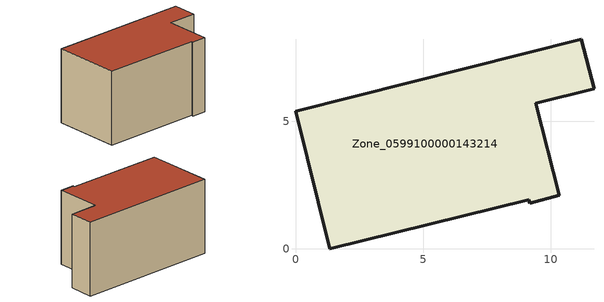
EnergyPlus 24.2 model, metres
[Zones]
Zone_0599100000143214
 floor ground (C_G): 11.21,8.23 11.7,6.29 9.42,5.72 10.34,2.1 9.18,1.8 9.15,1.92 1.34,0 0,5.4 z0
 wall outside (C_F): 11.7,6.29 11.21,8.23 0,5.4 1.34,0 9.15,1.92 9.18,1.8 10.34,2.1 9.42,5.72 11.7,6.29 z0:6.01
 roof outside (C_R): 11.21,8.23 0,5.4 1.34,0 9.15,1.92 9.18,1.8 10.34,2.1 9.42,5.72 11.7,6.29 z6.01
[BUILDING]
Pand.0599100000143214: North Axis=0; Terrain=City; Loads Convergence Tolerance Value=0.04; Temperature Convergence Tolerance Value=0.4; Solar Distribution=FullExterior; Maximum Number of Warmup Days=25; Minimum Number of Warmup Days=1
[Site:Location]
Rotterdam.The.Hague.AP_ZH_NLD Design_Conditions: Latitude=51.96; Longitude=4.45; Time Zone=1; Elevation=-4.5
[SITE:GROUNDTEMPERATURE:BUILDINGSURFACE]
18, 18, 18, 18, 18, 18, 18, 18, 18, 18, 18, 18
[MATERIAL] Thermal Absorptance=0.9; Solar Absorptance=0.7; Visible Absorptance=0.7
Name | Roughness | Thickness | Conductivity | Density | Specific Heat
G.TI.1975-1991 | MediumSmooth | 0.15 | 0.288461 | 540 | 1210
F.TI.1975-1991 | Rough | 0.3 | 0.230769 | 1920 | 840
R.TI.1975-1991 | MediumRough | 0.2 | 0.153846 | 1500 | 1000
[CONSTRUCTION]
C_G: G.TI.1975-1991
C_F: F.TI.1975-1991
C_R: R.TI.1975-1991
[ZONE]
Zone_0599100000143214: Type=1; Multiplier=1; Ceiling Height=Autocalculate; Volume=Autocalculate; Floor Area=autocalculate; Part of Total Floor Area=Yes
[ZONEINFILTRATION:DESIGNFLOWRATE]
Infil_Zone_0599100000143214: Zone or ZoneList or Space or SpaceList=Zone_0599100000143214; Schedule=AlwaysOn; Design Flow Rate Calculation Method=Flow/Area; Flow Rate per Floor Area=0.003; Constant Term Coefficient=1; Temperature Term Coefficient=0; Velocity Term Coefficient=0; Velocity Squared Term Coefficient=0
[HVACTEMPLATE:ZONE:IDEALLOADSAIRSYSTEM]
Zone_0599100000143214: Maximum Heating Supply Air Temperature=50; Minimum Cooling Supply Air Temperature=13; Maximum Heating Supply Air Humidity Ratio=0.0156; Minimum Cooling Supply Air Humidity Ratio=0.0077; Heating Limit=NoLimit; Cooling Limit=NoLimit; Dehumidification Control Type=ConstantSensibleHeatRatio; Cooling Sensible Heat Ratio=0.7; Dehumidification Setpoint=60; Humidification Control Type=None; Humidification Setpoint=30; Outdoor Air Method=None; Outdoor Air Flow Rate per Person=0.00944; Outdoor Air Flow Rate per Zone Floor Area=0; Outdoor Air Flow Rate per Zone=0; Demand Controlled Ventilation Type=None; Outdoor Air Economizer Type=NoEconomizer; Heat Recovery Type=None; Sensible Heat Recovery Effectiveness=0.7; Latent Heat Recovery Effectiveness=0.65
[ZONECONTROL:THERMOSTAT]
ThermostatControl_Zone_0599100000143214: Zone or ZoneList=Zone_0599100000143214; Control Type Schedule=DualSetpointControlType; Control 1=Thermostat_Zone_0599100000143214; Temperature Difference Between Cutout And Setpoint=0
[THERMOSTATSETPOINT:DUALSETPOINT]
Thermostat_Zone_0599100000143214: Heating Setpoint Temperature Schedule=HeatingSetpoint_Zone_0599100000143214; Cooling Setpoint Temperature Schedule=CoolingSetpoint_Zone_0599100000143214
[SCHEDULE:COMPACT]
HeatingSetpoint_Zone_0599100000143214: Through: 12/31, For: AllDays, Until: 24:00, 21
CoolingSetpoint_Zone_0599100000143214: Through: 12/31, For: AllDays, Until: 24:00, 24
DualSetpointControlType: Through: 12/31, For: AllDays, Until: 24:00, 4
AlwaysOn: Through: 12/31, For: AllDays, Until: 24:00, 1
